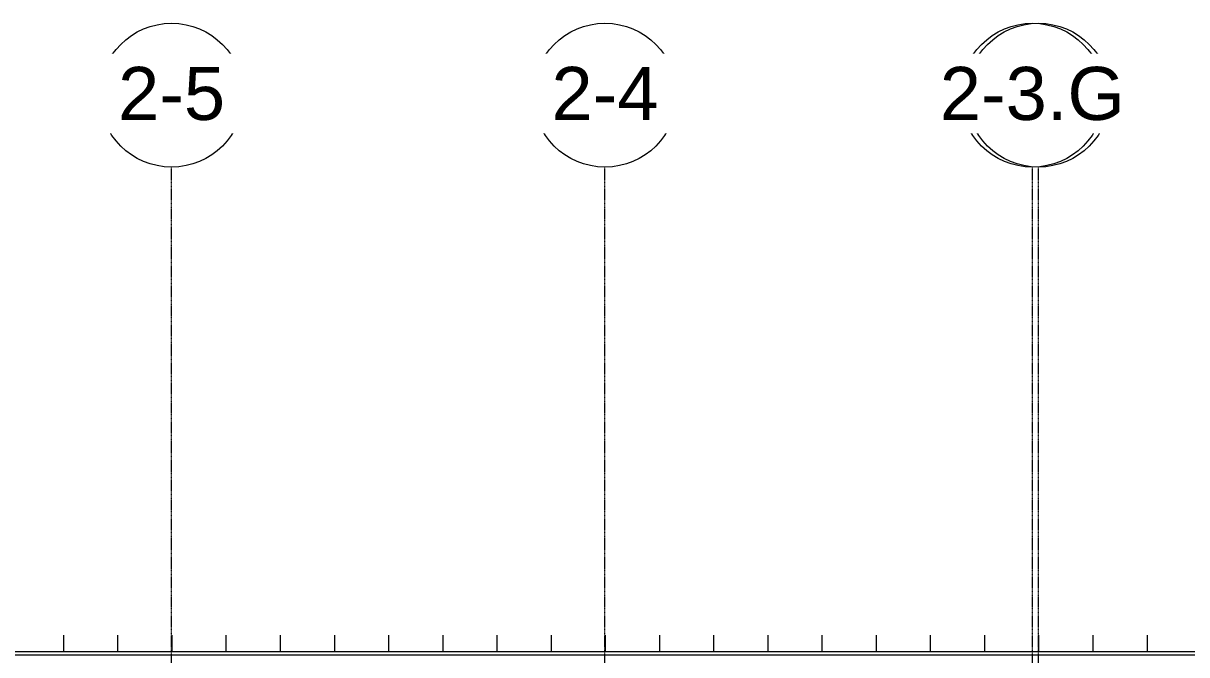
# Model space of a CAD drawing. Header units: inches. Extents: x -23565 to -43, y -324 to 853.
# Drawn here: x -2249 to -1472, y 346 to 768 of the extents above; entities that cross this region are included whole.
import ezdxf

# ---------------------------------------------------------------- set-up
doc = ezdxf.new("R2010")
doc.units = ezdxf.units.IN
doc.header["$MEASUREMENT"] = 0
doc.linetypes.add('Grid Line 1_2_', pattern=[0.875, 0.5, -0.125, 0.125, -0.125])
for name, color, linetype, lineweight in [('A-ROOF', 132, 'Continuous', 13), ('A-ROOF-PATT', 132, 'Continuous', 13), ('S-GRID', 1, 'Continuous', 9), ('S-GRID-IDEN', 1, 'Continuous', 9)]:
    doc.layers.add(name, color=color, linetype=linetype, lineweight=lineweight)
doc.styles.add('Arial_1', font='arial.ttf', dxfattribs={"height": 35.407186})

# ---------------------------------------------------------------- blocks, each defined once
blk = doc.blocks.new('Grid - Grid Head - Circle-14747-Building Section - East_West looking South _ Fieldhouse')
at = {"layer": 'S-GRID-IDEN'}
blk.add_circle((23085.89, 719.89), 48, dxfattribs=at)

msp = doc.modelspace()

# ---------------------------------------------------------------- hatches: boundary and pattern name
at = {"layer": 'A-ROOF-PATT', "lineweight": 9}
h = msp.add_hatch(dxfattribs=at)
h.set_pattern_fill('FP_67', color=8, style=0, pattern_type=2)
h.set_pattern_definition([(90, (-27264.554, 1279.063), (-36.188, 2e-15), [])])
h.paths.add_polyline_path([(-4485.17982, 348.40377), (-978.42738, 348.40377), (-978.42738, 359.40379), (-4485.17982, 359.40379), (-4485.17982, 349.95092)], flags=0)

# ---------------------------------------------------------------- linework, layer by layer
at = {"layer": 'A-ROOF', "color": 7}
for p, q in [((-978.42876, 348.40377), (-4485.17976, 348.40377)), ((-4485.17976, 346.40203), (-978.42876, 346.40203))]:
    msp.add_line(p, q, dxfattribs=at)
at = {"layer": 'S-GRID', "linetype": 'Grid Line 1_2_'}
for p, q in [((-2150.42876, -273.16081), (-2150.42876, 671.89181)), ((-2150.42876, -273.16081), (-2150.42876, 671.89181)), ((-1860.92876, -273.16081), (-1860.92876, 671.89181)), ((-1860.92876, -273.16081), (-1860.92876, 671.89181)), ((-1575.42876, -273.16081), (-1575.42876, 671.89181)), ((-1571.42876, -273.16081), (-1571.42876, 671.89181)), ((-1571.42876, -273.16081), (-1571.42876, 671.89181))]:
    msp.add_line(p, q, dxfattribs=at)

# ---------------------------------------------------------------- block references
at = {"layer": 'S-GRID-IDEN'}
for p in [(-25236.31898, 0), (-24946.81898, 0), (-24657.31898, 0)]:
    msp.add_blockref('Grid - Grid Head - Circle-14747-Building Section - East_West looking South _ Fieldhouse', p, dxfattribs=at)

# ---------------------------------------------------------------- next in the draw order: texts
at = {"layer": 'S-GRID-IDEN', "char_height": 35.407186, "width": 85.104, "attachment_point": 2, "line_spacing_factor": 0.938532, "style": 'Arial_1', "bg_fill": 3, "box_fill_scale": 1.25, "bg_fill_color": 0, "bg_fill_transparency": 0}
for s, insert in [('1-5', (-2150.43798, 738.76554)), ('1-4', (-1860.93798, 738.76554)), ('1-3', (-1571.43798, 738.76554))]:
    msp.add_mtext(s, dxfattribs=dict(at, insert=insert))

# ---------------------------------------------------------------- next in the draw order: block references
at = {"layer": 'S-GRID-IDEN'}
for p in [(-25236.31898, 0), (-24946.81898, 0), (-24657.31898, 0)]:
    msp.add_blockref('Grid - Grid Head - Circle-14747-Building Section - East_West looking South _ Fieldhouse', p, dxfattribs=at)

# ---------------------------------------------------------------- next in the draw order: texts
at = {"layer": 'S-GRID-IDEN', "char_height": 35.407186, "width": 85.104, "attachment_point": 2, "line_spacing_factor": 0.938532, "style": 'Arial_1', "bg_fill": 3, "box_fill_scale": 1.25, "bg_fill_color": 0, "bg_fill_transparency": 0}
for s, insert in [('2-5', (-2150.43798, 738.76554)), ('2-4', (-1860.93798, 738.76554)), ('2-3', (-1571.43798, 738.76554))]:
    msp.add_mtext(s, dxfattribs=dict(at, insert=insert))

# ---------------------------------------------------------------- next in the draw order: block references
at = {"layer": 'S-GRID-IDEN'}
msp.add_blockref('Grid - Grid Head - Circle-14747-Building Section - East_West looking South _ Fieldhouse', (-24661.31898, 0), dxfattribs=at)

# ---------------------------------------------------------------- next in the draw order: texts
at = {"layer": 'S-GRID-IDEN', "insert": (-1575.43798, 738.76554), "char_height": 35.407186, "width": 147.312, "attachment_point": 2, "line_spacing_factor": 0.938532, "style": 'Arial_1', "bg_fill": 3, "box_fill_scale": 1.25, "bg_fill_color": 0, "bg_fill_transparency": 0}
msp.add_mtext('2-3.G', dxfattribs=at)

doc.saveas('drawing.dxf')
